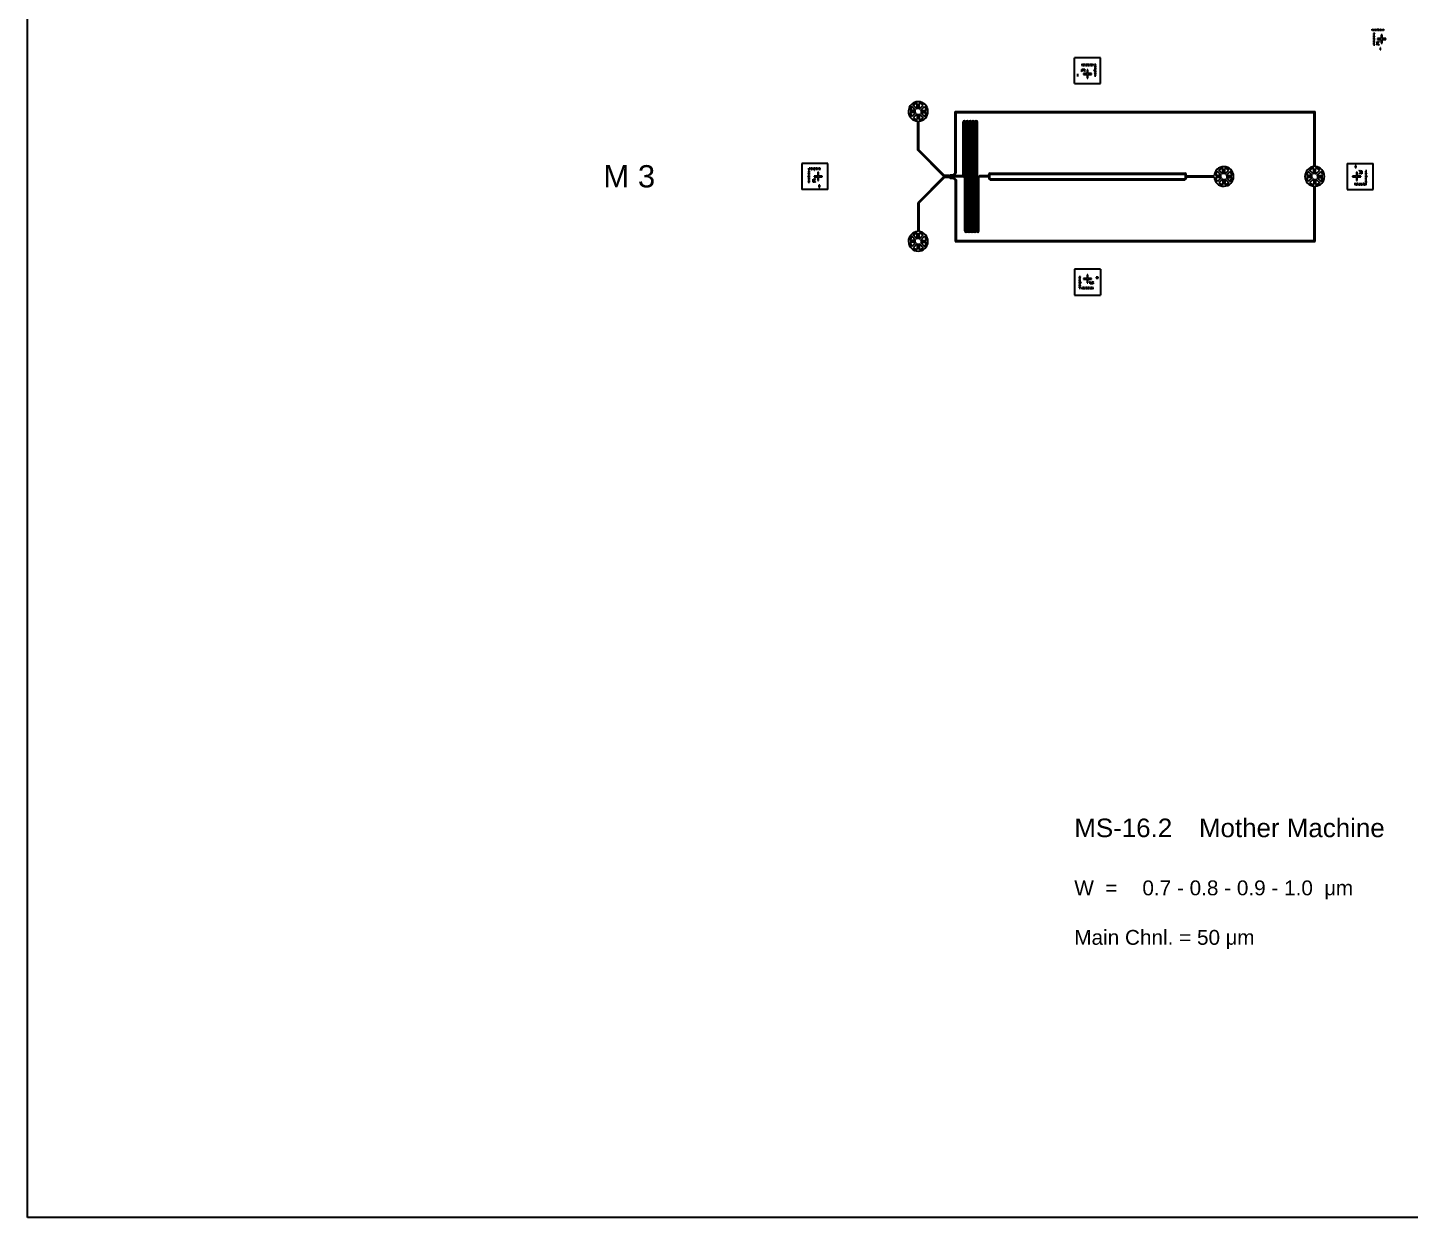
# Model space of a CAD drawing. Extents: x -24531 to 102469, y 86631 to 213631.
# Drawn here: x -24531 to 49960, y 86631 to 150750 of the extents above; entities that cross this region are included whole.
import ezdxf

# ---------------------------------------------------------------- set-up
doc = ezdxf.new("R2010")
doc.units = 13
doc.layers.add('CHROME', color=10, linetype='Continuous')
doc.layers.add('CL - Main', color=150, linetype='Continuous')
doc.styles.get("Standard").update_dxf_attribs({"font": 'arial.ttf'})

msp = doc.modelspace()

# ---------------------------------------------------------------- linework, layer by layer
at = {"layer": 'CHROME'}
for p, q in [((-24531, 86631), (-24531, 213631)), ((32274, 148403), (32360, 148489)), ((32293, 148385), (32274, 148403)), ((32381, 148473), (32293, 148385)), ((32312, 148788), (32300, 148788)), ((32300, 148788), (32300, 148713)), ((32300, 148713), (32312, 148713)), ((32303, 148489), (32303, 148515)), ((32303, 148515), (32459, 148515)), ((32360, 148489), (32303, 148489)), ((32312, 148713), (32312, 148788)), ((32342, 148763), (32330, 148763)), ((32330, 148763), (32330, 148713)), ((32330, 148713), (32342, 148713)), ((32342, 148713), (32342, 148763)), ((32372, 148763), (32360, 148763)), ((32360, 148763), (32360, 148713)), ((32360, 148713), (32372, 148713)), ((32372, 148713), (32372, 148763)), ((32470, 148385), (32381, 148473)), ((32584, 148270), (32384, 148270)), ((32384, 148270), (32384, 148226)), ((32402, 148763), (32390, 148763)), ((32390, 148763), (32390, 148713)), ((32390, 148713), (32402, 148713)), ((32402, 148713), (32402, 148763)), ((32459, 148489), (32403, 148489)), ((32403, 148489), (32488, 148403)), ((32432, 148763), (32420, 148763)), ((32420, 148763), (32420, 148713)), ((32420, 148713), (32432, 148713)), ((32432, 148713), (32432, 148763)), ((32462, 148788), (32450, 148788)), ((32450, 148788), (32450, 148713)), ((32450, 148713), (32462, 148713)), ((32459, 148515), (32459, 148489)), ((32462, 148713), (32462, 148788)), ((32488, 148403), (32470, 148385)), ((32492, 148763), (32480, 148763)), ((32480, 148763), (32480, 148713)), ((32480, 148713), (32492, 148713)), ((32492, 148713), (32492, 148763)), ((32522, 148763), (32510, 148763)), ((32510, 148763), (32510, 148713)), ((32510, 148713), (32522, 148713)), ((32522, 148713), (32522, 148763)), ((32552, 148763), (32540, 148763)), ((32540, 148763), (32540, 148713)), ((32540, 148713), (32552, 148713)), ((32552, 148713), (32552, 148763)), ((32582, 148763), (32570, 148763)), ((32570, 148763), (32570, 148713)), ((32570, 148713), (32582, 148713)), ((32582, 148713), (32582, 148763)), ((32584, 148470), (32584, 148270)), ((32628, 148470), (32584, 148470)), ((32612, 148813), (32600, 148813)), ((32600, 148813), (32600, 148713)), ((32600, 148713), (32612, 148713)), ((32612, 148713), (32612, 148813)), ((32628, 148270), (32628, 148470)), ((32828, 148270), (32628, 148270)), ((32642, 148763), (32630, 148763)), ((32630, 148763), (32630, 148713)), ((32630, 148713), (32642, 148713)), ((32642, 148713), (32642, 148763)), ((32672, 148763), (32660, 148763)), ((32660, 148763), (32660, 148713)), ((32660, 148713), (32672, 148713)), ((32672, 148713), (32672, 148763)), ((32702, 148763), (32690, 148763)), ((32690, 148763), (32690, 148713)), ((32690, 148713), (32702, 148713)), ((32702, 148713), (32702, 148763)), ((32732, 148763), (32720, 148763)), ((32720, 148763), (32720, 148713)), ((32720, 148713), (32732, 148713)), ((32732, 148713), (32732, 148763)), ((32762, 148788), (32750, 148788)), ((32750, 148788), (32750, 148713)), ((32750, 148713), (32762, 148713)), ((32762, 148713), (32762, 148788)), ((32792, 148763), (32780, 148763)), ((32780, 148763), (32780, 148713)), ((32780, 148713), (32792, 148713)), ((32792, 148713), (32792, 148763)), ((32822, 148763), (32810, 148763)), ((32810, 148763), (32810, 148713)), ((32810, 148713), (32822, 148713)), ((32822, 148713), (32822, 148763)), ((32828, 148226), (32828, 148270)), ((32852, 148763), (32840, 148763)), ((32840, 148763), (32840, 148713)), ((32840, 148713), (32852, 148713)), ((32852, 148713), (32852, 148763)), ((32882, 148763), (32870, 148763)), ((32870, 148763), (32870, 148713)), ((32870, 148713), (32882, 148713)), ((32882, 148713), (32882, 148763)), ((32912, 148788), (32900, 148788)), ((32900, 148788), (32900, 148713)), ((32900, 148713), (32912, 148713)), ((32912, 148713), (32912, 148788)), ((33051, 148457), (32951, 148457)), ((32951, 148457), (32951, 148445)), ((32951, 148445), (33051, 148445)), ((33051, 148757), (32976, 148757)), ((32976, 148757), (32976, 148745)), ((32976, 148745), (33051, 148745)), ((33051, 148607), (32976, 148607)), ((32976, 148607), (32976, 148595)), ((32976, 148595), (33051, 148595)), ((33051, 148307), (32976, 148307)), ((32976, 148307), (32976, 148295)), ((32976, 148295), (33051, 148295)), ((33051, 148727), (33001, 148727)), ((33001, 148727), (33001, 148715)), ((33001, 148715), (33051, 148715)), ((33051, 148697), (33001, 148697)), ((33001, 148697), (33001, 148685)), ((33001, 148685), (33051, 148685)), ((33051, 148667), (33001, 148667)), ((33001, 148667), (33001, 148655)), ((33001, 148655), (33051, 148655)), ((33051, 148637), (33001, 148637)), ((33001, 148637), (33001, 148625)), ((33001, 148625), (33051, 148625)), ((33051, 148577), (33001, 148577)), ((33001, 148577), (33001, 148565)), ((33001, 148565), (33051, 148565)), ((33051, 148547), (33001, 148547)), ((33001, 148547), (33001, 148535)), ((33001, 148535), (33051, 148535)), ((33051, 148517), (33001, 148517)), ((33001, 148517), (33001, 148505)), ((33001, 148505), (33051, 148505)), ((33051, 148487), (33001, 148487)), ((33001, 148487), (33001, 148475)), ((33001, 148475), (33051, 148475)), ((33051, 148427), (33001, 148427)), ((33001, 148427), (33001, 148415)), ((33001, 148415), (33051, 148415)), ((33051, 148397), (33001, 148397)), ((33001, 148397), (33001, 148385)), ((33001, 148385), (33051, 148385)), ((33051, 148367), (33001, 148367)), ((33001, 148367), (33001, 148355)), ((33001, 148355), (33051, 148355)), ((33051, 148337), (33001, 148337)), ((33001, 148337), (33001, 148325)), ((33001, 148325), (33051, 148325)), ((33051, 148277), (33001, 148277)), ((33001, 148277), (33001, 148265)), ((33001, 148265), (33051, 148265)), ((33051, 148247), (33001, 148247)), ((33001, 148247), (33001, 148235)), ((33051, 148745), (33051, 148757)), ((33051, 148715), (33051, 148727)), ((33051, 148685), (33051, 148697)), ((33051, 148655), (33051, 148667)), ((33051, 148625), (33051, 148637)), ((33051, 148595), (33051, 148607)), ((33051, 148565), (33051, 148577)), ((33051, 148535), (33051, 148547)), ((33051, 148505), (33051, 148517)), ((33051, 148475), (33051, 148487)), ((33051, 148445), (33051, 148457)), ((33051, 148415), (33051, 148427)), ((33051, 148385), (33051, 148397)), ((33051, 148355), (33051, 148367)), ((33051, 148325), (33051, 148337)), ((33051, 148295), (33051, 148307)), ((33051, 148265), (33051, 148277)), ((33051, 148235), (33051, 148247)), ((32131, 148211), (32031, 148211)), ((32031, 148211), (32031, 148199)), ((32031, 148199), (32131, 148199)), ((32131, 148174), (32031, 148174)), ((32031, 148174), (32031, 148162)), ((32031, 148162), (32131, 148162)), ((32131, 148199), (32131, 148211)), ((32131, 148162), (32131, 148174)), ((32384, 148226), (32584, 148226)), ((32584, 148226), (32584, 148026)), ((32584, 148026), (32628, 148026)), ((32628, 148026), (32628, 148226)), ((32628, 148226), (32828, 148226)), ((33051, 148157), (32976, 148157)), ((32976, 148157), (32976, 148145)), ((32976, 148145), (33051, 148145)), ((33001, 148235), (33051, 148235)), ((33051, 148217), (33001, 148217)), ((33001, 148217), (33001, 148205)), ((33001, 148205), (33051, 148205)), ((33051, 148187), (33001, 148187)), ((33001, 148187), (33001, 148175)), ((33001, 148175), (33051, 148175)), ((33051, 148205), (33051, 148217)), ((33051, 148175), (33051, 148187)), ((33051, 148145), (33051, 148157)), ((23361, 146281), (23046, 146281)), ((23361, 146181), (23046, 146181)), ((23361, 146281), (23138, 146504)), ((23361, 146181), (23138, 145958)), ((23432, 146351), (23209, 146575)), ((23432, 146110), (23209, 145887)), ((23432, 146351), (23432, 146667)), ((23432, 146110), (23432, 145795)), ((23532, 146351), (23532, 146667)), ((23532, 146351), (23755, 146575)), ((23532, 146110), (23755, 145887)), ((23532, 146110), (23532, 145795)), ((23602, 146281), (23826, 146504)), ((23602, 146281), (23918, 146281)), ((23602, 146181), (23826, 145958)), ((23602, 146181), (23918, 146181)), ((17624, 143037), (17549, 143037)), ((17549, 143037), (17549, 143025)), ((17549, 143025), (17624, 143025)), ((17580, 143176), (17580, 143101)), ((17592, 143176), (17580, 143176)), ((17580, 143101), (17592, 143101)), ((17592, 143101), (17592, 143176)), ((17610, 143176), (17610, 143126)), ((17622, 143176), (17610, 143176)), ((17610, 143126), (17622, 143126)), ((17622, 143126), (17622, 143176)), ((17624, 143025), (17624, 143037)), ((17640, 143176), (17640, 143126)), ((17652, 143176), (17640, 143176)), ((17640, 143126), (17652, 143126)), ((17652, 143126), (17652, 143176)), ((17670, 143176), (17670, 143126)), ((17682, 143176), (17670, 143176)), ((17670, 143126), (17682, 143126)), ((17682, 143126), (17682, 143176)), ((17700, 143176), (17700, 143126)), ((17712, 143176), (17700, 143176)), ((17700, 143126), (17712, 143126)), ((17712, 143126), (17712, 143176)), ((17730, 143176), (17730, 143101)), ((17742, 143176), (17730, 143176)), ((17730, 143101), (17742, 143101)), ((17742, 143101), (17742, 143176)), ((17760, 143176), (17760, 143126)), ((17772, 143176), (17760, 143176)), ((17760, 143126), (17772, 143126)), ((17772, 143126), (17772, 143176)), ((17790, 143176), (17790, 143126)), ((17802, 143176), (17790, 143176)), ((17790, 143126), (17802, 143126)), ((17802, 143126), (17802, 143176)), ((17820, 143176), (17820, 143126)), ((17832, 143176), (17820, 143176)), ((17820, 143126), (17832, 143126)), ((17832, 143126), (17832, 143176)), ((17850, 143176), (17850, 143126)), ((17862, 143176), (17850, 143176)), ((17850, 143126), (17862, 143126)), ((17862, 143126), (17862, 143176)), ((17880, 143176), (17880, 143076)), ((17892, 143176), (17880, 143176)), ((17880, 143076), (17892, 143076)), ((17892, 143076), (17892, 143176)), ((17910, 143176), (17910, 143126)), ((17922, 143176), (17910, 143176)), ((17910, 143126), (17922, 143126)), ((17922, 143126), (17922, 143176)), ((17940, 143176), (17940, 143126)), ((17952, 143176), (17940, 143176)), ((17940, 143126), (17952, 143126)), ((17952, 143126), (17952, 143176)), ((17970, 143176), (17970, 143126)), ((17982, 143176), (17970, 143176)), ((17970, 143126), (17982, 143126)), ((17982, 143126), (17982, 143176)), ((18000, 143176), (18000, 143126)), ((18012, 143176), (18000, 143176)), ((18000, 143126), (18012, 143126)), ((18012, 143126), (18012, 143176)), ((18030, 143176), (18030, 143101)), ((18042, 143176), (18030, 143176)), ((18030, 143101), (18042, 143101)), ((18042, 143101), (18042, 143176)), ((18060, 143176), (18060, 143126)), ((18072, 143176), (18060, 143176)), ((18060, 143126), (18072, 143126)), ((18072, 143126), (18072, 143176)), ((18090, 143176), (18090, 143126)), ((18102, 143176), (18090, 143176)), ((18090, 143126), (18102, 143126)), ((18102, 143126), (18102, 143176)), ((18120, 143176), (18120, 143126)), ((18132, 143176), (18120, 143176)), ((18120, 143126), (18132, 143126)), ((18132, 143126), (18132, 143176)), ((18150, 143176), (18150, 143126)), ((18162, 143176), (18150, 143176)), ((18150, 143126), (18162, 143126)), ((18162, 143126), (18162, 143176)), ((18180, 143176), (18180, 143101)), ((18192, 143176), (18180, 143176)), ((18180, 143101), (18192, 143101)), ((18192, 143101), (18192, 143176)), ((39906, 142851), (39682, 143075)), ((39906, 142851), (39906, 143167)), ((40005, 142851), (40005, 143167)), ((40005, 142851), (40229, 143075)), ((44806, 142851), (44582, 143075)), ((44806, 142851), (44806, 143167)), ((44905, 142851), (44905, 143167)), ((44905, 142851), (45129, 143075)), ((47050, 143306), (47038, 143306)), ((47038, 143306), (47038, 143206)), ((47038, 143206), (47050, 143206)), ((47050, 143206), (47050, 143306)), ((47087, 143306), (47075, 143306)), ((47075, 143306), (47075, 143206)), ((47075, 143206), (47087, 143206)), ((47087, 143206), (47087, 143306)), ((47260, 143044), (47278, 143063)), ((47349, 142956), (47260, 143044)), ((47278, 143063), (47364, 142977)), ((47364, 142977), (47364, 143034)), ((47364, 143034), (47390, 143034)), ((47390, 143034), (47390, 142878)), ((47664, 143037), (47589, 143037)), ((47589, 143037), (47589, 143025)), ((47589, 143025), (47664, 143025)), ((47664, 143025), (47664, 143037)), ((17624, 142737), (17524, 142737)), ((17524, 142737), (17524, 142725)), ((17524, 142725), (17624, 142725)), ((17624, 142887), (17549, 142887)), ((17549, 142887), (17549, 142875)), ((17549, 142875), (17624, 142875)), ((17624, 142587), (17549, 142587)), ((17549, 142587), (17549, 142575)), ((17549, 142575), (17624, 142575)), ((17624, 142437), (17549, 142437)), ((17549, 142437), (17549, 142425)), ((17549, 142425), (17624, 142425)), ((17624, 143007), (17574, 143007)), ((17574, 143007), (17574, 142995)), ((17574, 142995), (17624, 142995)), ((17624, 142977), (17574, 142977)), ((17574, 142977), (17574, 142965)), ((17574, 142965), (17624, 142965)), ((17624, 142947), (17574, 142947)), ((17574, 142947), (17574, 142935)), ((17574, 142935), (17624, 142935)), ((17624, 142917), (17574, 142917)), ((17574, 142917), (17574, 142905)), ((17574, 142905), (17624, 142905)), ((17624, 142857), (17574, 142857)), ((17574, 142857), (17574, 142845)), ((17574, 142845), (17624, 142845)), ((17624, 142827), (17574, 142827)), ((17574, 142827), (17574, 142815)), ((17574, 142815), (17624, 142815)), ((17624, 142797), (17574, 142797)), ((17574, 142797), (17574, 142785)), ((17574, 142785), (17624, 142785)), ((17624, 142767), (17574, 142767)), ((17574, 142767), (17574, 142755)), ((17574, 142755), (17624, 142755)), ((17624, 142707), (17574, 142707)), ((17574, 142707), (17574, 142695)), ((17574, 142695), (17624, 142695)), ((17624, 142677), (17574, 142677)), ((17574, 142677), (17574, 142665)), ((17574, 142665), (17624, 142665)), ((17624, 142647), (17574, 142647)), ((17574, 142647), (17574, 142635)), ((17574, 142635), (17624, 142635)), ((17624, 142617), (17574, 142617)), ((17574, 142617), (17574, 142605)), ((17574, 142605), (17624, 142605)), ((17624, 142557), (17574, 142557)), ((17574, 142557), (17574, 142545)), ((17574, 142545), (17624, 142545)), ((17624, 142527), (17574, 142527)), ((17574, 142527), (17574, 142515)), ((17574, 142515), (17624, 142515)), ((17624, 142497), (17574, 142497)), ((17574, 142497), (17574, 142485)), ((17574, 142485), (17624, 142485)), ((17624, 142467), (17574, 142467)), ((17574, 142467), (17574, 142455)), ((17574, 142455), (17624, 142455)), ((17624, 142995), (17624, 143007)), ((17624, 142965), (17624, 142977)), ((17624, 142935), (17624, 142947)), ((17624, 142905), (17624, 142917)), ((17624, 142875), (17624, 142887)), ((17624, 142845), (17624, 142857)), ((17624, 142815), (17624, 142827)), ((17624, 142785), (17624, 142797)), ((17624, 142755), (17624, 142767)), ((17624, 142725), (17624, 142737)), ((17624, 142695), (17624, 142707)), ((17624, 142665), (17624, 142677)), ((17624, 142635), (17624, 142647)), ((17624, 142605), (17624, 142617)), ((17624, 142575), (17624, 142587)), ((17624, 142545), (17624, 142557)), ((17624, 142515), (17624, 142527)), ((17624, 142485), (17624, 142497)), ((17624, 142455), (17624, 142467)), ((17624, 142425), (17624, 142437)), ((17822, 142428), (17822, 142584)), ((17822, 142584), (17848, 142584)), ((17848, 142428), (17822, 142428)), ((17848, 142527), (17934, 142613)), ((17848, 142584), (17848, 142527)), ((17934, 142399), (17848, 142485)), ((17848, 142485), (17848, 142428)), ((17952, 142594), (17864, 142506)), ((17864, 142506), (17952, 142417)), ((18067, 142753), (17867, 142753)), ((17867, 142753), (17867, 142709)), ((17867, 142709), (18067, 142709)), ((17934, 142613), (17952, 142594)), ((17952, 142417), (17934, 142399)), ((18111, 142953), (18067, 142953)), ((18067, 142953), (18067, 142753)), ((18067, 142709), (18067, 142509)), ((18067, 142509), (18111, 142509)), ((18111, 142753), (18111, 142953)), ((18311, 142753), (18111, 142753)), ((18111, 142509), (18111, 142709)), ((18111, 142709), (18311, 142709)), ((18311, 142709), (18311, 142753)), ((39835, 142781), (39519, 142781)), ((39835, 142681), (39519, 142681)), ((39835, 142781), (39612, 143004)), ((39835, 142681), (39612, 142458)), ((39906, 142610), (39682, 142387)), ((39906, 142610), (39906, 142295)), ((40005, 142610), (40229, 142387)), ((40005, 142610), (40005, 142295)), ((40076, 142781), (40299, 143004)), ((40076, 142781), (40392, 142781)), ((40076, 142681), (40299, 142458)), ((40076, 142681), (40392, 142681)), ((44735, 142781), (44419, 142781)), ((44735, 142681), (44419, 142681)), ((44735, 142781), (44512, 143004)), ((44735, 142681), (44512, 142458)), ((44806, 142610), (44582, 142387)), ((44806, 142610), (44806, 142295)), ((44905, 142610), (45129, 142387)), ((44905, 142610), (44905, 142295)), ((44976, 142781), (45199, 143004)), ((44976, 142781), (45292, 142781)), ((44976, 142681), (45199, 142458)), ((44976, 142681), (45292, 142681)), ((47102, 142753), (46902, 142753)), ((46902, 142753), (46902, 142709)), ((46902, 142709), (47102, 142709)), ((47033, 142361), (47021, 142361)), ((47021, 142361), (47021, 142286)), ((47021, 142286), (47033, 142286)), ((47033, 142286), (47033, 142361)), ((47063, 142336), (47051, 142336)), ((47051, 142336), (47051, 142286)), ((47051, 142286), (47063, 142286)), ((47063, 142286), (47063, 142336)), ((47093, 142336), (47081, 142336)), ((47081, 142336), (47081, 142286)), ((47081, 142286), (47093, 142286)), ((47093, 142286), (47093, 142336)), ((47146, 142953), (47102, 142953)), ((47102, 142953), (47102, 142753)), ((47102, 142709), (47102, 142509)), ((47102, 142509), (47146, 142509)), ((47123, 142336), (47111, 142336)), ((47111, 142336), (47111, 142286)), ((47111, 142286), (47123, 142286)), ((47123, 142286), (47123, 142336)), ((47153, 142336), (47141, 142336)), ((47141, 142336), (47141, 142286)), ((47141, 142286), (47153, 142286)), ((47146, 142753), (47146, 142953)), ((47346, 142753), (47146, 142753)), ((47146, 142509), (47146, 142709)), ((47146, 142709), (47346, 142709)), ((47153, 142286), (47153, 142336)), ((47183, 142361), (47171, 142361)), ((47171, 142361), (47171, 142286)), ((47171, 142286), (47183, 142286)), ((47183, 142286), (47183, 142361)), ((47213, 142336), (47201, 142336)), ((47201, 142336), (47201, 142286)), ((47201, 142286), (47213, 142286)), ((47213, 142286), (47213, 142336)), ((47243, 142336), (47231, 142336)), ((47231, 142336), (47231, 142286)), ((47231, 142286), (47243, 142286)), ((47243, 142286), (47243, 142336)), ((47260, 142867), (47349, 142956)), ((47278, 142849), (47260, 142867)), ((47273, 142336), (47261, 142336)), ((47261, 142336), (47261, 142286)), ((47261, 142286), (47273, 142286)), ((47273, 142286), (47273, 142336)), ((47364, 142935), (47278, 142849)), ((47303, 142336), (47291, 142336)), ((47291, 142336), (47291, 142286)), ((47291, 142286), (47303, 142286)), ((47303, 142286), (47303, 142336)), ((47333, 142386), (47321, 142386)), ((47321, 142386), (47321, 142286)), ((47321, 142286), (47333, 142286)), ((47333, 142286), (47333, 142386)), ((47346, 142709), (47346, 142753)), ((47363, 142336), (47351, 142336)), ((47351, 142336), (47351, 142286)), ((47351, 142286), (47363, 142286)), ((47363, 142286), (47363, 142336)), ((47364, 142878), (47364, 142935)), ((47390, 142878), (47364, 142878)), ((47393, 142336), (47381, 142336)), ((47381, 142336), (47381, 142286)), ((47381, 142286), (47393, 142286)), ((47393, 142286), (47393, 142336)), ((47423, 142336), (47411, 142336)), ((47411, 142336), (47411, 142286)), ((47411, 142286), (47423, 142286)), ((47423, 142286), (47423, 142336)), ((47453, 142336), (47441, 142336)), ((47441, 142336), (47441, 142286)), ((47441, 142286), (47453, 142286)), ((47453, 142286), (47453, 142336)), ((47483, 142361), (47471, 142361)), ((47471, 142361), (47471, 142286)), ((47471, 142286), (47483, 142286)), ((47483, 142286), (47483, 142361)), ((47513, 142336), (47501, 142336)), ((47501, 142336), (47501, 142286)), ((47501, 142286), (47513, 142286)), ((47513, 142286), (47513, 142336)), ((47543, 142336), (47531, 142336)), ((47531, 142336), (47531, 142286)), ((47531, 142286), (47543, 142286)), ((47543, 142286), (47543, 142336)), ((47573, 142336), (47561, 142336)), ((47561, 142336), (47561, 142286)), ((47561, 142286), (47573, 142286)), ((47573, 142286), (47573, 142336)), ((47639, 143007), (47589, 143007)), ((47589, 143007), (47589, 142995)), ((47589, 142995), (47639, 142995)), ((47639, 142977), (47589, 142977)), ((47589, 142977), (47589, 142965)), ((47589, 142965), (47639, 142965)), ((47639, 142947), (47589, 142947)), ((47589, 142947), (47589, 142935)), ((47589, 142935), (47639, 142935)), ((47639, 142917), (47589, 142917)), ((47589, 142917), (47589, 142905)), ((47589, 142905), (47639, 142905)), ((47664, 142887), (47589, 142887)), ((47589, 142887), (47589, 142875)), ((47589, 142875), (47664, 142875)), ((47639, 142857), (47589, 142857)), ((47589, 142857), (47589, 142845)), ((47589, 142845), (47639, 142845)), ((47639, 142827), (47589, 142827)), ((47589, 142827), (47589, 142815)), ((47589, 142815), (47639, 142815)), ((47639, 142797), (47589, 142797)), ((47589, 142797), (47589, 142785)), ((47589, 142785), (47639, 142785)), ((47639, 142767), (47589, 142767)), ((47589, 142767), (47589, 142755)), ((47589, 142755), (47639, 142755)), ((47689, 142737), (47589, 142737)), ((47589, 142737), (47589, 142725)), ((47589, 142725), (47689, 142725)), ((47639, 142707), (47589, 142707)), ((47589, 142707), (47589, 142695)), ((47589, 142695), (47639, 142695)), ((47639, 142677), (47589, 142677)), ((47589, 142677), (47589, 142665)), ((47589, 142665), (47639, 142665)), ((47639, 142647), (47589, 142647)), ((47589, 142647), (47589, 142635)), ((47589, 142635), (47639, 142635)), ((47639, 142617), (47589, 142617)), ((47589, 142617), (47589, 142605)), ((47589, 142605), (47639, 142605)), ((47664, 142587), (47589, 142587)), ((47589, 142587), (47589, 142575)), ((47589, 142575), (47664, 142575)), ((47639, 142557), (47589, 142557)), ((47589, 142557), (47589, 142545)), ((47589, 142545), (47639, 142545)), ((47639, 142527), (47589, 142527)), ((47589, 142527), (47589, 142515)), ((47589, 142515), (47639, 142515)), ((47639, 142497), (47589, 142497)), ((47589, 142497), (47589, 142485)), ((47589, 142485), (47639, 142485)), ((47639, 142467), (47589, 142467)), ((47589, 142467), (47589, 142455)), ((47589, 142455), (47639, 142455)), ((47664, 142437), (47589, 142437)), ((47589, 142437), (47589, 142425)), ((47589, 142425), (47664, 142425)), ((47603, 142336), (47591, 142336)), ((47591, 142336), (47591, 142286)), ((47591, 142286), (47603, 142286)), ((47603, 142286), (47603, 142336)), ((47633, 142361), (47621, 142361)), ((47621, 142361), (47621, 142286)), ((47621, 142286), (47633, 142286)), ((47633, 142286), (47633, 142361)), ((47639, 142995), (47639, 143007)), ((47639, 142965), (47639, 142977)), ((47639, 142935), (47639, 142947)), ((47639, 142905), (47639, 142917)), ((47639, 142845), (47639, 142857)), ((47639, 142815), (47639, 142827)), ((47639, 142785), (47639, 142797)), ((47639, 142755), (47639, 142767)), ((47639, 142695), (47639, 142707)), ((47639, 142665), (47639, 142677)), ((47639, 142635), (47639, 142647)), ((47639, 142605), (47639, 142617)), ((47639, 142545), (47639, 142557)), ((47639, 142515), (47639, 142527)), ((47639, 142485), (47639, 142497)), ((47639, 142455), (47639, 142467)), ((47664, 142875), (47664, 142887)), ((47664, 142575), (47664, 142587)), ((47664, 142425), (47664, 142437)), ((47689, 142725), (47689, 142737)), ((18126, 142256), (18126, 142156)), ((18138, 142256), (18126, 142256)), ((18126, 142156), (18138, 142156)), ((18138, 142156), (18138, 142256)), ((18175, 142256), (18163, 142256)), ((18163, 142256), (18163, 142156)), ((18163, 142156), (18175, 142156)), ((18175, 142156), (18175, 142256)), ((23361, 139282), (23138, 139505)), ((23432, 139353), (23209, 139576)), ((23432, 139353), (23432, 139668)), ((23532, 139353), (23532, 139668)), ((23532, 139353), (23755, 139576)), ((23602, 139282), (23826, 139505)), ((23361, 139282), (23046, 139282)), ((23361, 139182), (23046, 139182)), ((23361, 139182), (23138, 138959)), ((23432, 139112), (23209, 138888)), ((23432, 139112), (23432, 138796)), ((23532, 139112), (23755, 138888)), ((23532, 139112), (23532, 138796)), ((23602, 139282), (23918, 139282)), ((23602, 139182), (23826, 138959)), ((23602, 139182), (23918, 139182)), ((32236, 137316), (32161, 137316)), ((32161, 137316), (32161, 137304)), ((32161, 137304), (32236, 137304)), ((32211, 137286), (32161, 137286)), ((32161, 137286), (32161, 137274)), ((32161, 137274), (32211, 137274)), ((32211, 137256), (32161, 137256)), ((32161, 137256), (32161, 137244)), ((32161, 137244), (32211, 137244)), ((32211, 137226), (32161, 137226)), ((32161, 137226), (32161, 137214)), ((32161, 137214), (32211, 137214)), ((32211, 137196), (32161, 137196)), ((32161, 137196), (32161, 137184)), ((32161, 137184), (32211, 137184)), ((32236, 137166), (32161, 137166)), ((32161, 137166), (32161, 137154)), ((32161, 137154), (32236, 137154)), ((32211, 137136), (32161, 137136)), ((32161, 137136), (32161, 137124)), ((32161, 137124), (32211, 137124)), ((32211, 137106), (32161, 137106)), ((32161, 137106), (32161, 137094)), ((32161, 137094), (32211, 137094)), ((32211, 137076), (32161, 137076)), ((32161, 137076), (32161, 137064)), ((32161, 137064), (32211, 137064)), ((32211, 137274), (32211, 137286)), ((32211, 137244), (32211, 137256)), ((32211, 137214), (32211, 137226)), ((32211, 137184), (32211, 137196)), ((32211, 137124), (32211, 137136)), ((32211, 137094), (32211, 137106)), ((32211, 137064), (32211, 137076)), ((32236, 137304), (32236, 137316)), ((32236, 137154), (32236, 137166)), ((32584, 137235), (32384, 137235)), ((32384, 137235), (32384, 137191)), ((32384, 137191), (32584, 137191)), ((32628, 137435), (32584, 137435)), ((32584, 137435), (32584, 137235)), ((32584, 137191), (32584, 136991)), ((32628, 137235), (32628, 137435)), ((32828, 137235), (32628, 137235)), ((32628, 136991), (32628, 137191)), ((32628, 137191), (32828, 137191)), ((32724, 137059), (32743, 137077)), ((32743, 137077), (32831, 136988)), ((32828, 137191), (32828, 137235)), ((32831, 136988), (32920, 137077)), ((32920, 137077), (32938, 137059)), ((33081, 137299), (33081, 137287)), ((33181, 137299), (33081, 137299)), ((33081, 137287), (33181, 137287)), ((33181, 137262), (33081, 137262)), ((33081, 137262), (33081, 137250)), ((33081, 137250), (33181, 137250)), ((33181, 137287), (33181, 137299)), ((33181, 137250), (33181, 137262)), ((32211, 137046), (32161, 137046)), ((32161, 137046), (32161, 137034)), ((32161, 137034), (32211, 137034)), ((32261, 137016), (32161, 137016)), ((32161, 137016), (32161, 137004)), ((32161, 137004), (32261, 137004)), ((32211, 136986), (32161, 136986)), ((32161, 136986), (32161, 136974)), ((32161, 136974), (32211, 136974)), ((32211, 136956), (32161, 136956)), ((32161, 136956), (32161, 136944)), ((32161, 136944), (32211, 136944)), ((32211, 136926), (32161, 136926)), ((32161, 136926), (32161, 136914)), ((32161, 136914), (32211, 136914)), ((32211, 136896), (32161, 136896)), ((32161, 136896), (32161, 136884)), ((32161, 136884), (32211, 136884)), ((32236, 136866), (32161, 136866)), ((32161, 136866), (32161, 136854)), ((32161, 136854), (32236, 136854)), ((32211, 136836), (32161, 136836)), ((32161, 136836), (32161, 136824)), ((32161, 136824), (32211, 136824)), ((32211, 136806), (32161, 136806)), ((32161, 136806), (32161, 136794)), ((32161, 136794), (32211, 136794)), ((32211, 136776), (32161, 136776)), ((32161, 136776), (32161, 136764)), ((32161, 136764), (32211, 136764)), ((32211, 136746), (32161, 136746)), ((32161, 136746), (32161, 136734)), ((32161, 136734), (32211, 136734)), ((32236, 136716), (32161, 136716)), ((32161, 136716), (32161, 136704)), ((32161, 136704), (32236, 136704)), ((32211, 137034), (32211, 137046)), ((32211, 136974), (32211, 136986)), ((32211, 136944), (32211, 136956)), ((32211, 136914), (32211, 136926)), ((32211, 136884), (32211, 136896)), ((32211, 136824), (32211, 136836)), ((32211, 136794), (32211, 136806)), ((32211, 136764), (32211, 136776)), ((32211, 136734), (32211, 136746)), ((32236, 136854), (32236, 136866)), ((32236, 136704), (32236, 136716)), ((32261, 137004), (32261, 137016)), ((32300, 136748), (32300, 136673)), ((32312, 136748), (32300, 136748)), ((32300, 136673), (32312, 136673)), ((32312, 136673), (32312, 136748)), ((32330, 136748), (32330, 136698)), ((32342, 136748), (32330, 136748)), ((32330, 136698), (32342, 136698)), ((32342, 136698), (32342, 136748)), ((32360, 136748), (32360, 136698)), ((32372, 136748), (32360, 136748)), ((32360, 136698), (32372, 136698)), ((32372, 136698), (32372, 136748)), ((32390, 136748), (32390, 136698)), ((32402, 136748), (32390, 136748)), ((32390, 136698), (32402, 136698)), ((32402, 136698), (32402, 136748)), ((32420, 136748), (32420, 136698)), ((32432, 136748), (32420, 136748)), ((32420, 136698), (32432, 136698)), ((32432, 136698), (32432, 136748)), ((32450, 136748), (32450, 136673)), ((32462, 136748), (32450, 136748)), ((32450, 136673), (32462, 136673)), ((32462, 136673), (32462, 136748)), ((32480, 136748), (32480, 136698)), ((32492, 136748), (32480, 136748)), ((32480, 136698), (32492, 136698)), ((32492, 136698), (32492, 136748)), ((32510, 136748), (32510, 136698)), ((32522, 136748), (32510, 136748)), ((32510, 136698), (32522, 136698)), ((32522, 136698), (32522, 136748)), ((32540, 136748), (32540, 136698)), ((32552, 136748), (32540, 136748)), ((32540, 136698), (32552, 136698)), ((32552, 136698), (32552, 136748)), ((32570, 136748), (32570, 136698)), ((32582, 136748), (32570, 136748)), ((32570, 136698), (32582, 136698)), ((32582, 136698), (32582, 136748)), ((32584, 136991), (32628, 136991)), ((32600, 136748), (32600, 136648)), ((32612, 136748), (32600, 136748)), ((32600, 136648), (32612, 136648)), ((32612, 136648), (32612, 136748)), ((32630, 136748), (32630, 136698)), ((32642, 136748), (32630, 136748)), ((32630, 136698), (32642, 136698)), ((32642, 136698), (32642, 136748)), ((32660, 136748), (32660, 136698)), ((32672, 136748), (32660, 136748)), ((32660, 136698), (32672, 136698)), ((32672, 136698), (32672, 136748)), ((32690, 136748), (32690, 136698)), ((32702, 136748), (32690, 136748)), ((32690, 136698), (32702, 136698)), ((32702, 136698), (32702, 136748)), ((32720, 136748), (32720, 136698)), ((32732, 136748), (32720, 136748)), ((32720, 136698), (32732, 136698)), ((32810, 136973), (32724, 137059)), ((32732, 136698), (32732, 136748)), ((32750, 136748), (32750, 136673)), ((32762, 136748), (32750, 136748)), ((32750, 136673), (32762, 136673)), ((32753, 136947), (32753, 136973)), ((32753, 136973), (32810, 136973)), ((32909, 136947), (32753, 136947)), ((32762, 136673), (32762, 136748)), ((32780, 136748), (32780, 136698)), ((32792, 136748), (32780, 136748)), ((32780, 136698), (32792, 136698)), ((32792, 136698), (32792, 136748)), ((32810, 136748), (32810, 136698)), ((32822, 136748), (32810, 136748)), ((32810, 136698), (32822, 136698)), ((32822, 136698), (32822, 136748)), ((32840, 136748), (32840, 136698)), ((32852, 136748), (32840, 136748)), ((32840, 136698), (32852, 136698)), ((32852, 136698), (32852, 136748)), ((32938, 137059), (32853, 136973)), ((32853, 136973), (32909, 136973)), ((32870, 136748), (32870, 136698)), ((32882, 136748), (32870, 136748)), ((32870, 136698), (32882, 136698)), ((32882, 136698), (32882, 136748)), ((32900, 136748), (32900, 136673)), ((32912, 136748), (32900, 136748)), ((32900, 136673), (32912, 136673)), ((32909, 136973), (32909, 136947)), ((32912, 136673), (32912, 136748)), ((102469, 86631), (-24531, 86631))]:
    msp.add_line(p, q, dxfattribs=at)
for centre, start, end in [((23482, 146231), 141.52417, 173.47583), ((23482, 146231), 186.52417, 218.47583), ((23482, 146231), 96.52417, 128.47583), ((23482, 146231), 51.52417, 83.47583), ((23482, 146231), 6.52417, 38.47583), ((23482, 146231), 321.52417, 353.47583), ((23482, 146231), 231.52417, 263.47583), ((23482, 146231), 276.52417, 308.47583), ((39956, 142731), 96.52417, 128.47583), ((39956, 142731), 51.52417, 83.47583), ((44856, 142731), 96.52417, 128.47583), ((44856, 142731), 51.52417, 83.47583), ((39956, 142731), 141.52417, 173.47583), ((39956, 142731), 186.52417, 218.47583), ((39956, 142731), 231.52417, 263.47583), ((39956, 142731), 276.52417, 308.47583), ((39956, 142731), 6.52417, 38.47583), ((39956, 142731), 321.52417, 353.47583), ((44856, 142731), 141.52417, 173.47583), ((44856, 142731), 186.52417, 218.47583), ((44856, 142731), 231.52417, 263.47583), ((44856, 142731), 276.52417, 308.47583), ((44856, 142731), 6.52417, 38.47583), ((44856, 142731), 321.52417, 353.47583), ((23482, 139232), 141.52417, 173.47583), ((23482, 139232), 96.52417, 128.47583), ((23482, 139232), 51.52417, 83.47583), ((23482, 139232), 6.52417, 38.47583), ((23482, 139232), 186.52417, 218.47583), ((23482, 139232), 231.52417, 263.47583), ((23482, 139232), 276.52417, 308.47583), ((23482, 139232), 321.52417, 353.47583)]:
    msp.add_arc(centre, 439, start, end, dxfattribs=at)
at = {"layer": 'CL - Main'}
for p, q in [((47956, 150596), (47956, 150671)), ((47956, 150671), (47968, 150671)), ((47968, 150596), (47956, 150596)), ((47968, 150671), (47968, 150596)), ((47986, 150596), (47986, 150646)), ((47986, 150646), (47998, 150646)), ((47998, 150596), (47986, 150596)), ((47998, 150646), (47998, 150596)), ((48016, 150596), (48016, 150646)), ((48016, 150646), (48028, 150646)), ((48028, 150596), (48016, 150596)), ((48028, 150646), (48028, 150596)), ((48046, 150596), (48046, 150646)), ((48046, 150646), (48058, 150646)), ((48058, 150596), (48046, 150596)), ((48058, 150646), (48058, 150596)), ((48076, 150596), (48076, 150646)), ((48076, 150646), (48088, 150646)), ((48088, 150596), (48076, 150596)), ((48088, 150646), (48088, 150596)), ((48106, 150596), (48106, 150671)), ((48106, 150671), (48118, 150671)), ((48118, 150596), (48106, 150596)), ((48118, 150671), (48118, 150596)), ((48136, 150596), (48136, 150646)), ((48136, 150646), (48148, 150646)), ((48148, 150596), (48136, 150596)), ((48148, 150646), (48148, 150596)), ((48166, 150596), (48166, 150646)), ((48166, 150646), (48178, 150646)), ((48178, 150596), (48166, 150596)), ((48178, 150646), (48178, 150596)), ((48196, 150596), (48196, 150646)), ((48196, 150646), (48208, 150646)), ((48208, 150596), (48196, 150596)), ((48208, 150646), (48208, 150596)), ((48226, 150596), (48226, 150646)), ((48226, 150646), (48238, 150646)), ((48238, 150596), (48226, 150596)), ((48238, 150646), (48238, 150596)), ((48256, 150596), (48256, 150696)), ((48256, 150696), (48268, 150696)), ((48268, 150596), (48256, 150596)), ((48268, 150696), (48268, 150596)), ((48286, 150596), (48286, 150646)), ((48286, 150646), (48298, 150646)), ((48298, 150596), (48286, 150596)), ((48298, 150646), (48298, 150596)), ((48316, 150596), (48316, 150646)), ((48316, 150646), (48328, 150646)), ((48328, 150596), (48316, 150596)), ((48328, 150646), (48328, 150596)), ((48346, 150596), (48346, 150646)), ((48346, 150646), (48358, 150646)), ((48358, 150596), (48346, 150596)), ((48358, 150646), (48358, 150596)), ((48376, 150596), (48376, 150646)), ((48376, 150646), (48388, 150646)), ((48388, 150596), (48376, 150596)), ((48388, 150646), (48388, 150596)), ((48406, 150596), (48406, 150671)), ((48406, 150671), (48418, 150671)), ((48418, 150596), (48406, 150596)), ((48418, 150671), (48418, 150596)), ((48436, 150596), (48436, 150646)), ((48436, 150646), (48448, 150646)), ((48448, 150596), (48436, 150596)), ((48448, 150646), (48448, 150596)), ((48466, 150596), (48466, 150646)), ((48466, 150646), (48478, 150646)), ((48478, 150596), (48466, 150596)), ((48478, 150646), (48478, 150596)), ((48496, 150596), (48496, 150646)), ((48496, 150646), (48508, 150646)), ((48508, 150596), (48496, 150596)), ((48508, 150646), (48508, 150596)), ((48526, 150596), (48526, 150646)), ((48526, 150646), (48538, 150646)), ((48538, 150596), (48526, 150596)), ((48538, 150646), (48538, 150596)), ((48556, 150596), (48556, 150671)), ((48556, 150671), (48568, 150671)), ((48568, 150596), (48556, 150596)), ((48568, 150671), (48568, 150596)), ((48095, 150437), (48020, 150437)), ((48020, 150437), (48020, 150425)), ((48020, 150425), (48095, 150425)), ((48070, 150407), (48020, 150407)), ((48020, 150407), (48020, 150395)), ((48020, 150395), (48070, 150395)), ((48070, 150377), (48020, 150377)), ((48020, 150377), (48020, 150365)), ((48020, 150365), (48070, 150365)), ((48070, 150347), (48020, 150347)), ((48020, 150347), (48020, 150335)), ((48020, 150335), (48070, 150335)), ((48070, 150317), (48020, 150317)), ((48020, 150317), (48020, 150305)), ((48020, 150305), (48070, 150305)), ((48095, 150287), (48020, 150287)), ((48020, 150287), (48020, 150275)), ((48020, 150275), (48095, 150275)), ((48070, 150257), (48020, 150257)), ((48020, 150257), (48020, 150245)), ((48020, 150245), (48070, 150245)), ((48070, 150227), (48020, 150227)), ((48020, 150227), (48020, 150215)), ((48020, 150215), (48070, 150215)), ((48070, 150197), (48020, 150197)), ((48020, 150197), (48020, 150185)), ((48020, 150185), (48070, 150185)), ((48070, 150167), (48020, 150167)), ((48020, 150167), (48020, 150155)), ((48020, 150155), (48070, 150155)), ((48120, 150137), (48020, 150137)), ((48020, 150137), (48020, 150125)), ((48020, 150125), (48120, 150125)), ((48070, 150107), (48020, 150107)), ((48020, 150107), (48020, 150095)), ((48020, 150095), (48070, 150095)), ((48070, 150077), (48020, 150077)), ((48020, 150077), (48020, 150065)), ((48020, 150065), (48070, 150065)), ((48070, 150047), (48020, 150047)), ((48020, 150047), (48020, 150035)), ((48020, 150035), (48070, 150035)), ((48070, 150017), (48020, 150017)), ((48020, 150017), (48020, 150005)), ((48020, 150005), (48070, 150005)), ((48095, 149987), (48020, 149987)), ((48020, 149987), (48020, 149975)), ((48020, 149975), (48095, 149975)), ((48070, 149957), (48020, 149957)), ((48020, 149957), (48020, 149945)), ((48020, 149945), (48070, 149945)), ((48070, 149927), (48020, 149927)), ((48020, 149927), (48020, 149915)), ((48020, 149915), (48070, 149915)), ((48070, 149897), (48020, 149897)), ((48020, 149897), (48020, 149885)), ((48020, 149885), (48070, 149885)), ((48070, 149867), (48020, 149867)), ((48020, 149867), (48020, 149855)), ((48020, 149855), (48070, 149855)), ((48095, 149837), (48020, 149837)), ((48020, 149837), (48020, 149825)), ((48020, 149825), (48095, 149825)), ((48070, 150395), (48070, 150407)), ((48070, 150365), (48070, 150377)), ((48070, 150335), (48070, 150347)), ((48070, 150305), (48070, 150317)), ((48070, 150245), (48070, 150257)), ((48070, 150215), (48070, 150227)), ((48070, 150185), (48070, 150197)), ((48070, 150155), (48070, 150167)), ((48070, 150095), (48070, 150107)), ((48070, 150065), (48070, 150077)), ((48070, 150035), (48070, 150047)), ((48070, 150005), (48070, 150017)), ((48070, 149945), (48070, 149957)), ((48070, 149915), (48070, 149927)), ((48070, 149885), (48070, 149897)), ((48070, 149855), (48070, 149867)), ((48095, 150425), (48095, 150437)), ((48095, 150275), (48095, 150287)), ((48095, 149975), (48095, 149987)), ((48095, 149825), (48095, 149837)), ((48120, 150125), (48120, 150137)), ((48224, 149984), (48198, 149984)), ((48198, 149984), (48198, 149828)), ((48198, 149828), (48224, 149828)), ((48224, 149927), (48310, 150013)), ((48224, 149927), (48224, 149984)), ((48224, 149828), (48224, 149885)), ((48224, 149885), (48310, 149799)), ((48440, 150156), (48240, 150156)), ((48240, 150156), (48240, 150106)), ((48240, 150106), (48440, 150106)), ((48240, 149906), (48328, 149994)), ((48240, 149906), (48328, 149817)), ((48310, 150013), (48328, 149994)), ((48310, 149799), (48328, 149817)), ((48490, 150356), (48440, 150356)), ((48440, 150356), (48440, 150156)), ((48440, 150106), (48440, 149906)), ((48440, 149906), (48490, 149906)), ((48490, 150156), (48490, 150356)), ((48690, 150156), (48490, 150156)), ((48490, 149906), (48490, 150106)), ((48490, 150106), (48690, 150106)), ((48690, 150106), (48690, 150156)), ((31906, 147731), (31906, 149131)), ((33306, 149131), (31906, 149131)), ((33306, 147731), (33306, 149131)), ((48390, 149656), (48390, 149556)), ((48402, 149656), (48390, 149656)), ((48390, 149556), (48402, 149556)), ((48402, 149556), (48402, 149656)), ((31906, 147731), (33306, 147731)), ((25473, 142928), (25473, 146231)), ((25473, 146231), (44881, 146231)), ((25523, 142907), (25523, 146181)), ((25523, 146181), (44831, 146181)), ((44831, 143255), (44831, 146181)), ((44881, 143255), (44881, 146231)), ((23457, 144150), (23457, 145707)), ((23507, 144171), (23507, 145707)), ((25906, 142781), (25906, 145671)), ((25956, 142781), (25956, 145671)), ((25986, 139791), (25986, 145671)), ((26036, 139791), (26036, 145671)), ((26066, 139791), (26066, 145671)), ((26116, 139791), (26116, 145671)), ((26146, 139791), (26146, 145671)), ((26196, 139791), (26196, 145671)), ((26226, 139791), (26226, 145671)), ((26276, 139791), (26276, 145671)), ((26306, 139791), (26306, 145671)), ((26356, 139791), (26356, 145671)), ((26386, 139791), (26386, 145671)), ((26436, 139791), (26436, 145671)), ((26466, 139791), (26466, 145671)), ((26516, 139791), (26516, 145671)), ((26546, 139791), (26546, 145671)), ((26596, 139791), (26596, 145671)), ((26626, 139791), (26626, 145671)), ((26676, 139791), (26676, 145671)), ((24871, 142736), (23457, 144150)), ((24892, 142786), (23507, 144171)), ((18606, 143431), (17206, 143431)), ((17206, 143431), (17206, 142031)), ((18606, 142031), (18606, 143431)), ((46606, 143431), (46606, 142031)), ((46606, 143431), (48006, 143431)), ((48006, 142031), (48006, 143431)), ((24871, 142726), (23457, 141312)), ((24892, 142676), (23507, 141291)), ((25141, 142736), (24871, 142736)), ((25141, 142726), (24871, 142726)), ((25171, 142786), (24892, 142786)), ((25171, 142676), (24892, 142676)), ((25141, 142726), (25141, 142736)), ((25171, 142786), (25201, 142816)), ((25171, 142676), (25201, 142646)), ((25181, 142756), (25181, 142766)), ((25181, 142766), (25381, 142766)), ((25881, 142756), (25181, 142756)), ((25181, 142706), (25181, 142696)), ((25881, 142706), (25181, 142706)), ((25181, 142696), (25381, 142696)), ((25201, 142816), (25360, 142816)), ((25201, 142646), (25360, 142646)), ((25360, 142816), (25473, 142928)), ((25360, 142646), (25473, 142534)), ((25381, 142766), (25523, 142907)), ((25381, 142696), (25523, 142554)), ((25473, 142534), (25473, 139231)), ((25523, 142554), (25523, 139281)), ((26706, 139791), (26706, 142681)), ((26756, 139791), (26756, 142681)), ((27281, 142756), (26781, 142756)), ((27281, 142706), (26781, 142706)), ((27281, 142756), (27281, 142831)), ((27281, 142706), (27281, 142631)), ((27331, 142831), (27331, 142631)), ((27356, 142906), (37856, 142906)), ((27356, 142856), (37856, 142856)), ((27356, 142606), (37856, 142606)), ((27356, 142556), (37856, 142556)), ((37881, 142831), (37881, 142631)), ((37931, 142756), (37931, 142831)), ((37931, 142756), (39431, 142756)), ((37931, 142706), (39431, 142706)), ((37931, 142706), (37931, 142631)), ((18606, 142031), (17206, 142031)), ((44831, 139281), (44831, 142207)), ((44881, 139231), (44881, 142207)), ((46606, 142031), (48006, 142031)), ((23457, 141312), (23457, 139756)), ((23507, 141291), (23507, 139756)), ((25473, 139231), (44881, 139231)), ((25523, 139281), (44831, 139281)), ((33306, 137731), (31906, 137731)), ((31906, 137731), (31906, 136331)), ((33306, 137731), (33306, 136331)), ((31906, 136331), (33306, 136331))]:
    msp.add_line(p, q, dxfattribs=at)
for centre, radius, start, end in [((23482, 146231), 525, 272.7294, 267.2706), ((25971, 145671), 65, 0, 180), ((25971, 145671), 15, 0, 180), ((26131, 145671), 65, 0, 180), ((26131, 145671), 15, 0, 180), ((26291, 145671), 65, 0, 180), ((26291, 145671), 15, 0, 180), ((26451, 145671), 65, 0, 180), ((26451, 145671), 15, 0, 180), ((26611, 145671), 65, 0, 180), ((26611, 145671), 15, 0, 180), ((39956, 142731), 525, 182.7294, 177.2706), ((44856, 142731), 525, 92.7294, 267.2706), ((44856, 142731), 525, 272.7294, 87.2706), ((25881, 142781), 25, 270, 0), ((25881, 142781), 75, 270, 0), ((26781, 142681), 75, 90, 180), ((26781, 142681), 25, 90, 180), ((27356, 142831), 75, 90, 180), ((27356, 142631), 75, 180, 270), ((27356, 142831), 25, 90, 180), ((27356, 142631), 25, 180, 270), ((37856, 142831), 75, 0, 90), ((37856, 142831), 25, 0, 90), ((37856, 142631), 25, 270, 0), ((37856, 142631), 75, 270, 0), ((23482, 139232), 525, 92.7294, 87.2706), ((26051, 139791), 65, 180, 0), ((26051, 139791), 15, 180, 0), ((26211, 139791), 65, 180, 0), ((26211, 139791), 15, 180, 0), ((26371, 139791), 65, 180, 0), ((26371, 139791), 15, 180, 0), ((26531, 139791), 65, 180, 0), ((26531, 139791), 15, 180, 0), ((26691, 139791), 65, 180, 0), ((26691, 139791), 15, 180, 0)]:
    msp.add_arc(centre, radius, start, end, dxfattribs=at)

# ---------------------------------------------------------------- texts
at = {"layer": 'CL - Main', "attachment_point": 4}
for s, width, heights, insert, char_height in [('M 3', 3507.86, [2632], (6506, 142731), 1200), ('{\\H3.5714x;MS-16.2^I^IMother Machine\\P\\P\\H0.8x;W  =^I 0.7 - 0.8 - 0.9 - 1.0  \\fSymbol|b0|i0|c2|p18;m\\fArial|b0|i0|c0|p34;m   \\P\\H0.50001x; \\H1.9999x;\\PMain Chnl. = 50 \\fSymbol|b0|i0|c2|p18;m\\fArial|b0|i0|c0|p34;m}', 19703.51, [7892], (31896, 104610), 280)]:
    msp.add_mtext_dynamic_manual_height_columns(s, width=width, gutter_width=12.5, heights=heights, dxfattribs=dict(at, insert=insert, char_height=char_height))

doc.saveas('drawing.dxf')
